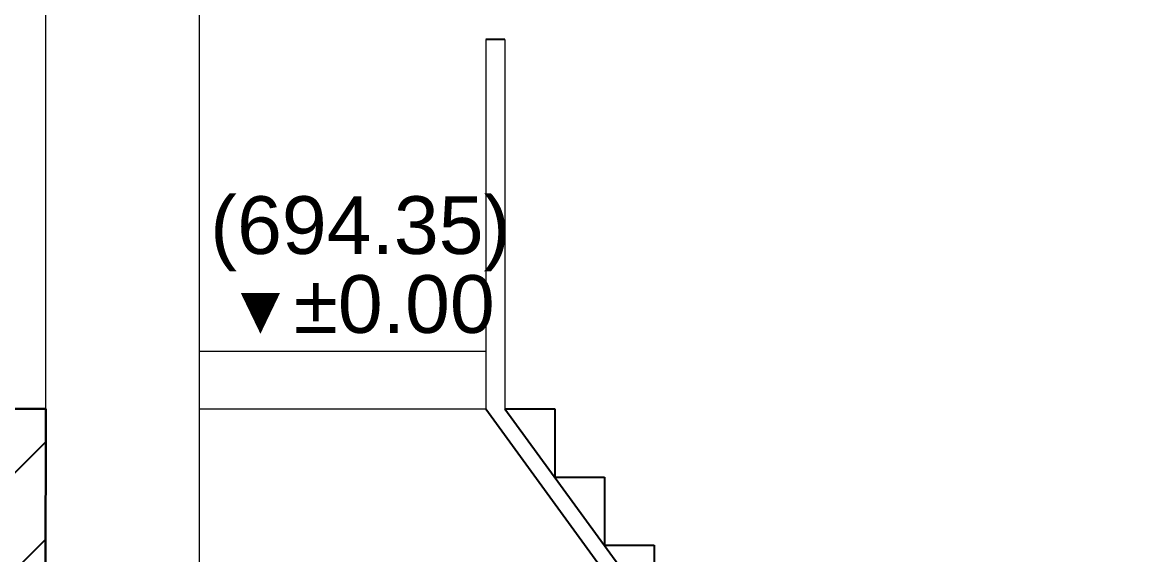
# Model space of a CAD drawing. Header units: millimetres. Extents: x 50754 to 359209, y -241195 to 23895.
# Drawn here: x 181088 to 186878, y -215864 to -213096 of the extents above; entities that cross this region are included whole.
import ezdxf

# ---------------------------------------------------------------- set-up
doc = ezdxf.new("R2010")
doc.units = ezdxf.units.MM
doc.layers.add('размер', color=250, linetype='Continuous', lineweight=5)
doc.layers.add('стены', color=7, linetype='Continuous', lineweight=30)
doc.styles.add('arial', font='arial.ttf', dxfattribs={"height": 300})
doc.styles.add('Arial-300', font='arial.ttf', dxfattribs={"height": 300})

msp = doc.modelspace()

# ---------------------------------------------------------------- hatches: boundary and pattern name
at = {"layer": 'размер', "lineweight": 25}
h = msp.add_hatch(dxfattribs=at)
h.set_pattern_fill('EARTH', color=0, scale=150, angle=45)
h.set_pattern_definition([(45, (272581, 3278207.8), (1e-13, 1347.03842), [952.5, -952.5]), (45, (272328.5, 3278460.4), (1e-13, 1347.03842), [952.5, -952.5]), (45, (272075.9, 3278712.9), (1e-13, 1347.03842), [952.5, -952.5]), (135, (272075.9, 3278881.3), (-1347.03842, 1e-13), [952.5, -952.5]), (135, (272328.5, 3279133.9), (-1347.03842, 1e-13), [952.5, -952.5]), (135, (272581, 3279386.5), (-1347.03842, 1e-13), [952.5, -952.5])])
h.paths.add_polyline_path([(176844.402, -215105.844), (181210.27, -215105.844), (181210.27, -219105.844), (190010.27, -219105.844), (190010.27, -215205.844), (196006.048, -215205.844), (194250.263, -216063.345), (191280.289, -216063.345), (191280.289, -219804.339), (180013.733, -219804.339), (180013.733, -216187.014), (178905.398, -216187.014)])

# ---------------------------------------------------------------- linework, layer by layer
at = {"ltscale": 15}
for p, q in [((183598.047, -213186.366), (183498.047, -213186.366)), ((183498.105, -215105.828), (186198.093, -218805.844)), ((183598.047, -215105.844), (183856.691, -215105.844)), ((183598.105, -215105.828), (186298.093, -218805.844)), ((183856.691, -215105.844), (183856.691, -215460.19)), ((183856.691, -215460.19), (184115.334, -215460.19)), ((184115.334, -215460.19), (184115.334, -215814.536)), ((184115.334, -215814.536), (184373.978, -215814.536)), ((184373.978, -215814.536), (184373.978, -216168.882))]:
    msp.add_line(p, q, dxfattribs=at)
at = {"layer": 'размер', "color": 0, "lineweight": 20}
for p, q in [((181210.27, -218805.844), (181210.27, -213005.844)), ((182010.27, -218805.844), (182010.27, -213005.844)), ((183498.047, -213186.366), (183498.047, -215105.844)), ((183598.047, -213186.366), (183598.047, -215105.844)), ((182010.27, -214805.844), (183498.047, -214805.844)), ((182010.27, -215105.844), (183498.116, -215105.844))]:
    msp.add_line(p, q, dxfattribs=at)
at = {"layer": 'стены', "color": 0}
for q in [(177006.765, -215105.844), (181204.427, -218805.844)]:
    msp.add_line((181210.27, -215105.844), q, dxfattribs=at)

# ---------------------------------------------------------------- texts
at = {"color": 1, "lineweight": 15, "insert": (182845.89, -214000.307), "char_height": 300, "width": 2979.91176, "attachment_point": 2, "style": 'Arial-300'}
msp.add_mtext('\\pxsm0.8;{\\fArial|b0|i0|c238|p34;(}694.35{\\fArial|b0|i0|c238|p34;)}', dxfattribs=at)
at = {"insert": (182153.651, -214562.994), "char_height": 300, "width": 1921.38428, "attachment_point": 4, "style": 'arial'}
msp.add_mtext('{\\H0.83333x;▼\\fArial|b0|i0|c238|p34;\\H1.2x;%%P0.00}', dxfattribs=at)

doc.saveas('drawing.dxf')
